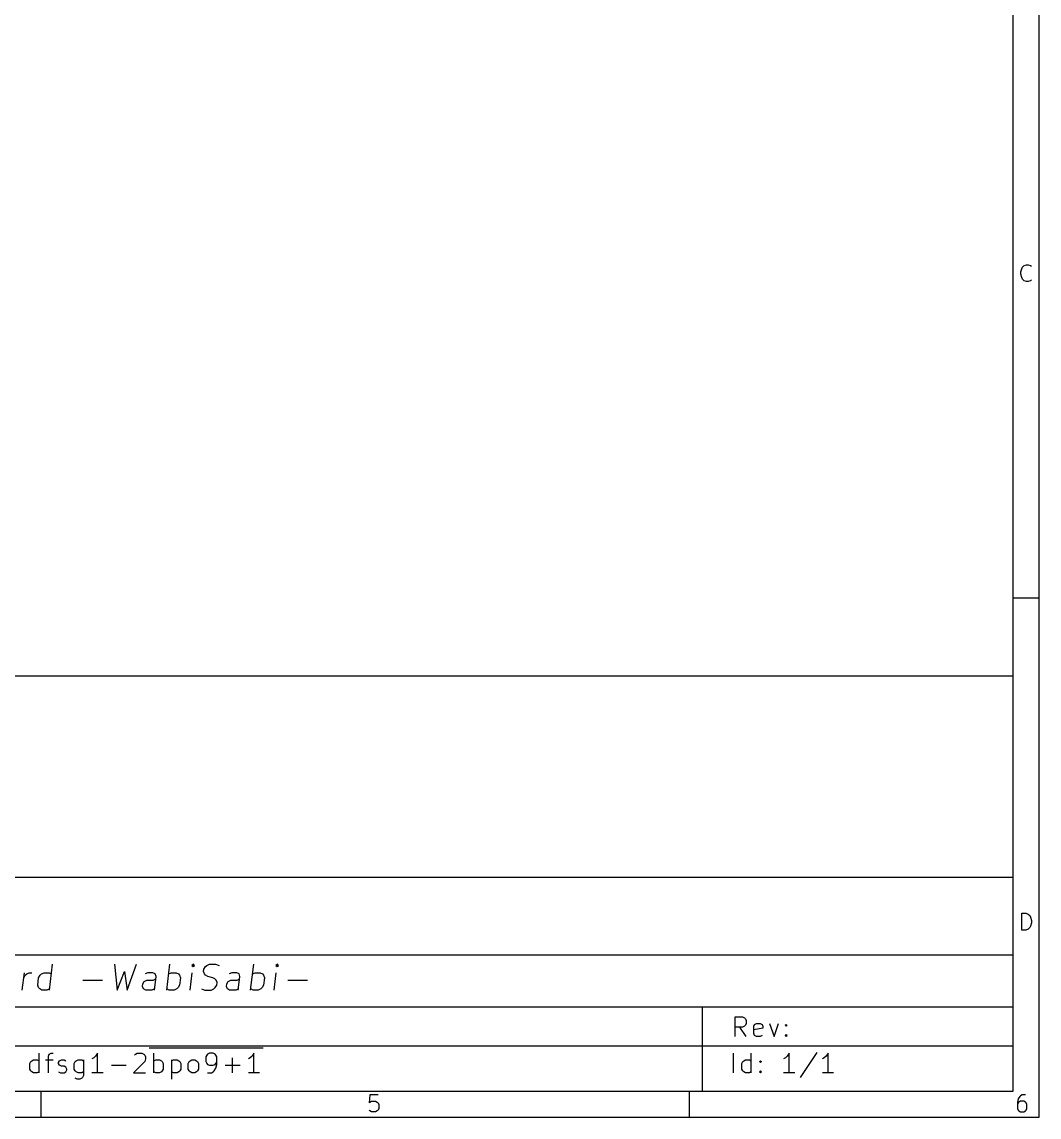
# Model space of a CAD drawing. Extents: x 10 to 287, y -200 to -10.
# Drawn here: x 208.5 to 287, y -200 to -115.6 of the extents above; entities that cross this region are included whole.
import ezdxf

# ---------------------------------------------------------------- set-up
doc = ezdxf.new("R2010")
doc.units = 0
doc.header["$MEASUREMENT"] = 0
doc.layers.add('BLACK', color=7, linetype='CONTINUOUS')

msp = doc.modelspace()

# ---------------------------------------------------------------- linework, layer by layer
at = {"layer": 'BLACK', "linetype": 'CONTINUOUS'}
for p, q in [((287.002, -200.007), (287.002, -10)), ((285.002, -198.007), (285.002, -12)), ((285.6, -134.845), (285.662, -134.598)), ((285.6, -135.031), (285.6, -134.845)), ((285.662, -135.279), (285.6, -135.031)), ((285.662, -134.598), (285.724, -134.474)), ((285.724, -134.474), (285.847, -134.35)), ((285.847, -134.35), (286.033, -134.288)), ((286.033, -134.288), (286.157, -134.288)), ((286.157, -134.288), (286.343, -134.35)), ((286.343, -134.35), (286.405, -134.412)), ((285.724, -135.402), (285.662, -135.279)), ((285.847, -135.526), (285.724, -135.402)), ((286.033, -135.588), (285.847, -135.526)), ((286.157, -135.588), (286.033, -135.588)), ((286.343, -135.526), (286.157, -135.588)), ((286.405, -135.464), (286.343, -135.526)), ((287.002, -160), (285.002, -160)), ((285.002, -166.007), (177.002, -166.007)), ((285.002, -198.007), (285.002, -166.007)), ((177.002, -181.507), (285.002, -181.507)), ((285.662, -185.588), (285.662, -184.288)), ((285.662, -184.288), (285.971, -184.288)), ((285.971, -184.288), (286.157, -184.35)), ((286.157, -184.35), (286.281, -184.474)), ((286.281, -184.474), (286.343, -184.598)), ((286.343, -184.598), (286.405, -184.845)), ((286.405, -184.845), (286.405, -185.031)), ((285.971, -185.588), (285.662, -185.588)), ((286.157, -185.526), (285.971, -185.588)), ((286.281, -185.402), (286.157, -185.526)), ((286.343, -185.279), (286.281, -185.402)), ((286.405, -185.031), (286.343, -185.279)), ((177.002, -187.507), (285.002, -187.507)), ((210.655, -190.212), (210.905, -188.212)), ((215.667, -188.212), (215.893, -190.212)), ((216.655, -190.212), (217.381, -188.212)), ((219.703, -190.212), (219.953, -188.212)), ((221.762, -188.212), (221.655, -188.307)), ((221.762, -188.212), (221.738, -188.402)), ((221.846, -188.307), (221.762, -188.212)), ((222.798, -188.307), (223, -188.212)), ((223, -188.212), (223.476, -188.212)), ((223.476, -188.212), (223.75, -188.307)), ((226.179, -190.212), (226.429, -188.212)), ((228.238, -188.212), (228.131, -188.307)), ((228.238, -188.212), (228.215, -188.402)), ((228.322, -188.307), (228.238, -188.212)), ((208.56, -190.212), (208.726, -188.879)), ((208.679, -189.26), (208.798, -189.069)), ((208.798, -189.069), (208.905, -188.974)), ((208.905, -188.974), (209.107, -188.879)), ((209.107, -188.879), (209.298, -188.879)), ((209.822, -189.26), (209.941, -189.069)), ((209.941, -189.069), (210.048, -188.974)), ((210.048, -188.974), (210.25, -188.879)), ((210.25, -188.879), (210.631, -188.879)), ((210.631, -188.879), (210.81, -188.974)), ((215.893, -190.212), (216.453, -188.783)), ((216.453, -188.783), (216.655, -190.212)), ((218.25, -188.879), (218.048, -188.974)), ((218.631, -188.879), (218.25, -188.879)), ((218.81, -188.974), (218.631, -188.879)), ((218.881, -189.164), (218.81, -188.974)), ((219.857, -188.974), (220.06, -188.879)), ((220.06, -188.879), (220.441, -188.879)), ((220.441, -188.879), (220.619, -188.974)), ((220.619, -188.974), (220.703, -189.069)), ((220.703, -189.069), (220.774, -189.26)), ((221.512, -190.212), (221.679, -188.879)), ((221.655, -188.307), (221.738, -188.402)), ((221.738, -188.402), (221.846, -188.307)), ((222.548, -188.783), (222.572, -188.593)), ((222.619, -188.974), (222.548, -188.783)), ((222.572, -188.593), (222.691, -188.402)), ((222.703, -189.069), (222.619, -188.974)), ((222.691, -188.402), (222.798, -188.307)), ((222.881, -189.164), (222.703, -189.069)), ((224.726, -188.879), (224.524, -188.974)), ((225.107, -188.879), (224.726, -188.879)), ((225.286, -188.974), (225.107, -188.879)), ((225.357, -189.164), (225.286, -188.974)), ((226.334, -188.974), (226.536, -188.879)), ((226.536, -188.879), (226.917, -188.879)), ((226.917, -188.879), (227.096, -188.974)), ((227.096, -188.974), (227.179, -189.069)), ((227.179, -189.069), (227.25, -189.26)), ((227.988, -190.212), (228.155, -188.879)), ((228.131, -188.307), (228.215, -188.402)), ((228.215, -188.402), (228.322, -188.307)), ((209.75, -189.831), (209.822, -189.26)), ((209.822, -190.021), (209.75, -189.831)), ((213.226, -189.45), (214.75, -189.45)), ((217.834, -189.926), (217.857, -189.736)), ((217.905, -190.117), (217.834, -189.926)), ((217.857, -189.736), (217.976, -189.545)), ((217.976, -189.545), (218.179, -189.45)), ((218.179, -189.45), (218.655, -189.45)), ((218.655, -189.45), (218.857, -189.355)), ((218.75, -190.212), (218.881, -189.164)), ((220.703, -189.831), (220.584, -190.021)), ((220.774, -189.26), (220.703, -189.831)), ((223.25, -189.26), (222.881, -189.164)), ((223.429, -189.355), (223.25, -189.26)), ((223.512, -189.45), (223.429, -189.355)), ((223.441, -190.021), (223.56, -189.831)), ((223.584, -189.641), (223.512, -189.45)), ((223.56, -189.831), (223.584, -189.641)), ((224.31, -189.926), (224.334, -189.736)), ((224.381, -190.117), (224.31, -189.926)), ((224.334, -189.736), (224.453, -189.545)), ((224.453, -189.545), (224.655, -189.45)), ((224.655, -189.45), (225.131, -189.45)), ((225.131, -189.45), (225.334, -189.355)), ((225.226, -190.212), (225.357, -189.164)), ((227.179, -189.831), (227.06, -190.021)), ((227.25, -189.26), (227.179, -189.831)), ((229.036, -189.45), (230.56, -189.45)), ((209.905, -190.117), (209.822, -190.021)), ((210.084, -190.212), (209.905, -190.117)), ((210.465, -190.212), (210.084, -190.212)), ((210.667, -190.117), (210.465, -190.212)), ((218.084, -190.212), (217.905, -190.117)), ((218.56, -190.212), (218.084, -190.212)), ((218.762, -190.117), (218.56, -190.212)), ((219.893, -190.212), (219.715, -190.117)), ((220.274, -190.212), (219.893, -190.212)), ((220.476, -190.117), (220.274, -190.212)), ((220.584, -190.021), (220.476, -190.117)), ((222.381, -190.117), (222.655, -190.212)), ((222.655, -190.212), (223.131, -190.212)), ((223.131, -190.212), (223.334, -190.117)), ((223.334, -190.117), (223.441, -190.021)), ((224.56, -190.212), (224.381, -190.117)), ((225.036, -190.212), (224.56, -190.212)), ((225.238, -190.117), (225.036, -190.212)), ((226.369, -190.212), (226.191, -190.117)), ((226.75, -190.212), (226.369, -190.212)), ((226.953, -190.117), (226.75, -190.212)), ((227.06, -190.021), (226.953, -190.117)), ((177.002, -191.507), (285.002, -191.507)), ((261.002, -191.507), (261.002, -198.007)), ((263.554, -193.786), (263.554, -192.286)), ((263.554, -192.286), (264.126, -192.286)), ((264.126, -192.286), (264.269, -192.357)), ((264.269, -192.357), (264.34, -192.429)), ((264.34, -192.429), (264.411, -192.571)), ((264.126, -193.071), (263.554, -193.071)), ((264.411, -193.786), (263.911, -193.071)), ((264.269, -193), (264.126, -193.071)), ((264.34, -192.929), (264.269, -193)), ((264.411, -192.786), (264.34, -192.929)), ((264.411, -192.571), (264.411, -192.786)), ((264.983, -193), (265.054, -192.857)), ((264.983, -193.571), (264.983, -193)), ((265.697, -193.143), (264.983, -193.286)), ((265.054, -192.857), (265.197, -192.786)), ((265.197, -192.786), (265.483, -192.786)), ((265.483, -192.786), (265.626, -192.857)), ((265.626, -192.857), (265.697, -193)), ((265.697, -193), (265.697, -193.143)), ((266.197, -192.786), (266.554, -193.786)), ((266.554, -193.786), (266.911, -192.786)), ((267.411, -192.929), (267.483, -192.857)), ((267.483, -193), (267.411, -192.929)), ((267.483, -192.857), (267.554, -192.929)), ((267.483, -192.857), (267.483, -193)), ((267.554, -192.929), (267.483, -193)), ((265.054, -193.714), (264.983, -193.571)), ((265.197, -193.786), (265.054, -193.714)), ((265.483, -193.786), (265.197, -193.786)), ((265.626, -193.714), (265.483, -193.786)), ((267.411, -193.714), (267.483, -193.643)), ((267.483, -193.786), (267.411, -193.714)), ((267.483, -193.643), (267.554, -193.714)), ((267.483, -193.643), (267.483, -193.786)), ((267.554, -193.714), (267.483, -193.786)), ((177.002, -194.507), (285.002, -194.507)), ((218.363, -194.677), (219.72, -194.677)), ((219.72, -194.677), (221.077, -194.677)), ((221.077, -194.677), (222.434, -194.677)), ((222.434, -194.677), (223.863, -194.677)), ((223.863, -194.677), (225.72, -194.677)), ((225.72, -194.677), (227.149, -194.677)), ((269.863, -195.014), (268.577, -196.943)), ((209.149, -195.871), (209.22, -195.729)), ((209.149, -196.3), (209.149, -195.871)), ((209.22, -195.729), (209.291, -195.657)), ((209.291, -195.657), (209.434, -195.586)), ((209.434, -195.586), (209.72, -195.586)), ((209.72, -195.586), (209.863, -195.657)), ((209.863, -196.586), (209.863, -195.086)), ((210.363, -195.586), (210.934, -195.586)), ((210.577, -195.3), (210.649, -195.157)), ((210.577, -196.586), (210.577, -195.3)), ((210.649, -195.157), (210.791, -195.086)), ((210.791, -195.086), (210.934, -195.086)), ((211.363, -195.8), (211.434, -195.657)), ((211.363, -195.871), (211.363, -195.8)), ((211.434, -196.014), (211.363, -195.871)), ((211.434, -195.657), (211.577, -195.586)), ((211.577, -195.586), (211.791, -195.586)), ((211.791, -195.586), (211.934, -195.657)), ((212.577, -195.871), (212.649, -195.729)), ((212.577, -196.3), (212.577, -195.871)), ((212.649, -195.729), (212.72, -195.657)), ((212.72, -195.657), (212.863, -195.586)), ((212.863, -195.586), (213.149, -195.586)), ((213.149, -195.586), (213.291, -195.657)), ((213.291, -195.586), (213.291, -196.8)), ((214.077, -195.443), (213.934, -195.514)), ((214.22, -195.3), (214.077, -195.443)), ((214.363, -195.086), (214.22, -195.3)), ((214.363, -196.586), (214.363, -195.086)), ((218.006, -195.729), (217.149, -196.586)), ((217.22, -195.229), (217.291, -195.157)), ((217.291, -195.157), (217.434, -195.086)), ((217.434, -195.086), (217.791, -195.086)), ((217.791, -195.086), (217.934, -195.157)), ((217.934, -195.157), (218.006, -195.229)), ((218.006, -195.229), (218.077, -195.371)), ((218.077, -195.514), (218.006, -195.729)), ((218.077, -195.371), (218.077, -195.514)), ((218.72, -196.586), (218.72, -195.086)), ((218.72, -195.657), (218.863, -195.586)), ((218.863, -195.586), (219.149, -195.586)), ((219.149, -195.586), (219.291, -195.657)), ((219.291, -195.657), (219.363, -195.729)), ((219.363, -195.729), (219.434, -195.871)), ((219.434, -195.871), (219.434, -196.3)), ((220.077, -195.586), (220.077, -197.086)), ((220.077, -195.657), (220.22, -195.586)), ((220.22, -195.586), (220.506, -195.586)), ((220.506, -195.586), (220.649, -195.657)), ((220.649, -195.657), (220.72, -195.729)), ((220.72, -195.729), (220.791, -195.871)), ((220.791, -195.871), (220.791, -196.3)), ((221.363, -195.871), (221.434, -195.729)), ((221.363, -196.3), (221.363, -195.871)), ((221.434, -195.729), (221.506, -195.657)), ((221.506, -195.657), (221.649, -195.586)), ((221.649, -195.586), (221.863, -195.586)), ((221.863, -195.586), (222.006, -195.657)), ((222.006, -195.657), (222.077, -195.729)), ((222.077, -195.729), (222.149, -195.871)), ((222.149, -195.871), (222.149, -196.3)), ((222.791, -195.229), (222.72, -195.371)), ((222.72, -195.371), (222.72, -195.729)), ((222.72, -195.729), (222.791, -195.871)), ((222.863, -195.157), (222.791, -195.229)), ((222.791, -195.871), (222.863, -195.943)), ((223.006, -195.086), (222.863, -195.157)), ((223.291, -195.086), (223.006, -195.086)), ((223.434, -195.157), (223.291, -195.086)), ((223.506, -195.229), (223.434, -195.157)), ((223.434, -195.943), (223.506, -195.871)), ((223.577, -195.371), (223.506, -195.229)), ((223.506, -195.871), (223.577, -195.729)), ((223.577, -195.943), (223.577, -195.371)), ((224.791, -196.586), (224.791, -195.443)), ((226.149, -195.443), (226.006, -195.514)), ((226.291, -195.3), (226.149, -195.443)), ((226.434, -195.086), (226.291, -195.3)), ((226.434, -196.586), (226.434, -195.086)), ((263.434, -196.586), (263.434, -195.086)), ((264.077, -195.871), (264.149, -195.729)), ((264.077, -196.3), (264.077, -195.871)), ((264.149, -195.729), (264.22, -195.657)), ((264.22, -195.657), (264.363, -195.586)), ((264.363, -195.586), (264.649, -195.586)), ((264.649, -195.586), (264.791, -195.657)), ((264.791, -196.586), (264.791, -195.086)), ((265.434, -195.729), (265.506, -195.657)), ((265.506, -195.8), (265.434, -195.729)), ((265.506, -195.657), (265.577, -195.729)), ((265.506, -195.657), (265.506, -195.8)), ((265.577, -195.729), (265.506, -195.8)), ((267.434, -195.443), (267.291, -195.514)), ((267.577, -195.3), (267.434, -195.443)), ((267.72, -195.086), (267.577, -195.3)), ((267.72, -196.586), (267.72, -195.086)), ((270.434, -195.443), (270.291, -195.514)), ((270.577, -195.3), (270.434, -195.443)), ((270.72, -195.086), (270.577, -195.3)), ((270.72, -196.586), (270.72, -195.086)), ((209.22, -196.443), (209.149, -196.3)), ((209.291, -196.514), (209.22, -196.443)), ((209.434, -196.586), (209.291, -196.514)), ((209.72, -196.586), (209.434, -196.586)), ((209.863, -196.514), (209.72, -196.586)), ((211.363, -196.514), (211.506, -196.586)), ((211.577, -196.086), (211.434, -196.014)), ((211.506, -196.586), (211.791, -196.586)), ((211.791, -196.086), (211.577, -196.086)), ((211.934, -196.157), (211.791, -196.086)), ((211.791, -196.586), (211.934, -196.514)), ((212.006, -196.3), (211.934, -196.157)), ((211.934, -196.514), (212.006, -196.371)), ((212.006, -196.371), (212.006, -196.3)), ((212.649, -196.443), (212.577, -196.3)), ((212.72, -196.514), (212.649, -196.443)), ((212.863, -196.586), (212.72, -196.514)), ((213.149, -196.586), (212.863, -196.586)), ((213.291, -196.514), (213.149, -196.586)), ((214.791, -196.586), (213.934, -196.586)), ((215.434, -196.014), (216.577, -196.014)), ((217.149, -196.586), (218.077, -196.586)), ((218.863, -196.586), (218.72, -196.514)), ((219.149, -196.586), (218.863, -196.586)), ((219.291, -196.514), (219.149, -196.586)), ((219.363, -196.443), (219.291, -196.514)), ((219.434, -196.3), (219.363, -196.443)), ((220.22, -196.586), (220.077, -196.514)), ((220.506, -196.586), (220.22, -196.586)), ((220.649, -196.514), (220.506, -196.586)), ((220.72, -196.443), (220.649, -196.514)), ((220.791, -196.3), (220.72, -196.443)), ((221.434, -196.443), (221.363, -196.3)), ((221.506, -196.514), (221.434, -196.443)), ((221.649, -196.586), (221.506, -196.514)), ((221.863, -196.586), (221.649, -196.586)), ((222.006, -196.514), (221.863, -196.586)), ((222.077, -196.443), (222.006, -196.514)), ((222.149, -196.3), (222.077, -196.443)), ((222.863, -195.943), (223.006, -196.014)), ((222.863, -196.586), (223.149, -196.586)), ((223.006, -196.014), (223.291, -196.014)), ((223.149, -196.586), (223.291, -196.514)), ((223.291, -196.014), (223.434, -195.943)), ((223.291, -196.514), (223.363, -196.443)), ((223.363, -196.443), (223.506, -196.229)), ((223.506, -196.229), (223.577, -195.943)), ((224.22, -196.014), (225.363, -196.014)), ((226.863, -196.586), (226.006, -196.586)), ((264.149, -196.443), (264.077, -196.3)), ((264.22, -196.514), (264.149, -196.443)), ((264.363, -196.586), (264.22, -196.514)), ((264.649, -196.586), (264.363, -196.586)), ((264.791, -196.514), (264.649, -196.586)), ((265.434, -196.514), (265.506, -196.443)), ((265.506, -196.586), (265.434, -196.514)), ((265.506, -196.443), (265.577, -196.514)), ((265.506, -196.443), (265.506, -196.586)), ((265.577, -196.514), (265.506, -196.586)), ((268.149, -196.586), (267.291, -196.586)), ((271.149, -196.586), (270.291, -196.586)), ((212.791, -197.086), (212.649, -197.014)), ((213.006, -197.086), (212.791, -197.086)), ((213.149, -197.014), (213.006, -197.086)), ((213.22, -196.943), (213.149, -197.014)), ((213.291, -196.8), (213.22, -196.943)), ((12, -198.007), (285.002, -198.007)), ((177.002, -198.007), (285.002, -198.007)), ((210, -198.007), (210, -200.007)), ((235.385, -198.295), (235.323, -198.914)), ((236.004, -198.295), (235.385, -198.295)), ((260, -198.007), (260, -200.007)), ((285.508, -198.419), (285.385, -198.605)), ((285.57, -198.357), (285.508, -198.419)), ((285.694, -198.295), (285.57, -198.357)), ((285.942, -198.295), (285.694, -198.295)), ((235.323, -198.914), (235.385, -198.852)), ((235.385, -198.852), (235.508, -198.791)), ((235.508, -198.791), (235.818, -198.791)), ((235.818, -198.791), (235.942, -198.852)), ((235.942, -198.852), (236.004, -198.914)), ((236.004, -198.914), (236.065, -199.038)), ((236.065, -199.038), (236.065, -199.348)), ((285.385, -198.605), (285.323, -198.852)), ((285.323, -198.852), (285.323, -199.348)), ((285.385, -198.914), (285.323, -199.038)), ((285.446, -198.852), (285.385, -198.914)), ((285.57, -198.791), (285.446, -198.852)), ((285.818, -198.791), (285.57, -198.791)), ((285.942, -198.852), (285.818, -198.791)), ((286.004, -198.914), (285.942, -198.852)), ((286.065, -199.038), (286.004, -198.914)), ((286.065, -199.348), (286.065, -199.038)), ((10, -200.007), (287.002, -200.007)), ((235.385, -199.533), (235.323, -199.471)), ((235.508, -199.595), (235.385, -199.533)), ((235.818, -199.595), (235.508, -199.595)), ((235.942, -199.533), (235.818, -199.595)), ((236.004, -199.471), (235.942, -199.533)), ((236.065, -199.348), (236.004, -199.471)), ((285.323, -199.348), (285.385, -199.471)), ((285.385, -199.471), (285.446, -199.533)), ((285.446, -199.533), (285.57, -199.595)), ((285.57, -199.595), (285.818, -199.595)), ((285.818, -199.595), (285.942, -199.533)), ((285.942, -199.533), (286.004, -199.471)), ((286.004, -199.471), (286.065, -199.348))]:
    msp.add_line(p, q, dxfattribs=at)

doc.saveas('drawing.dxf')
